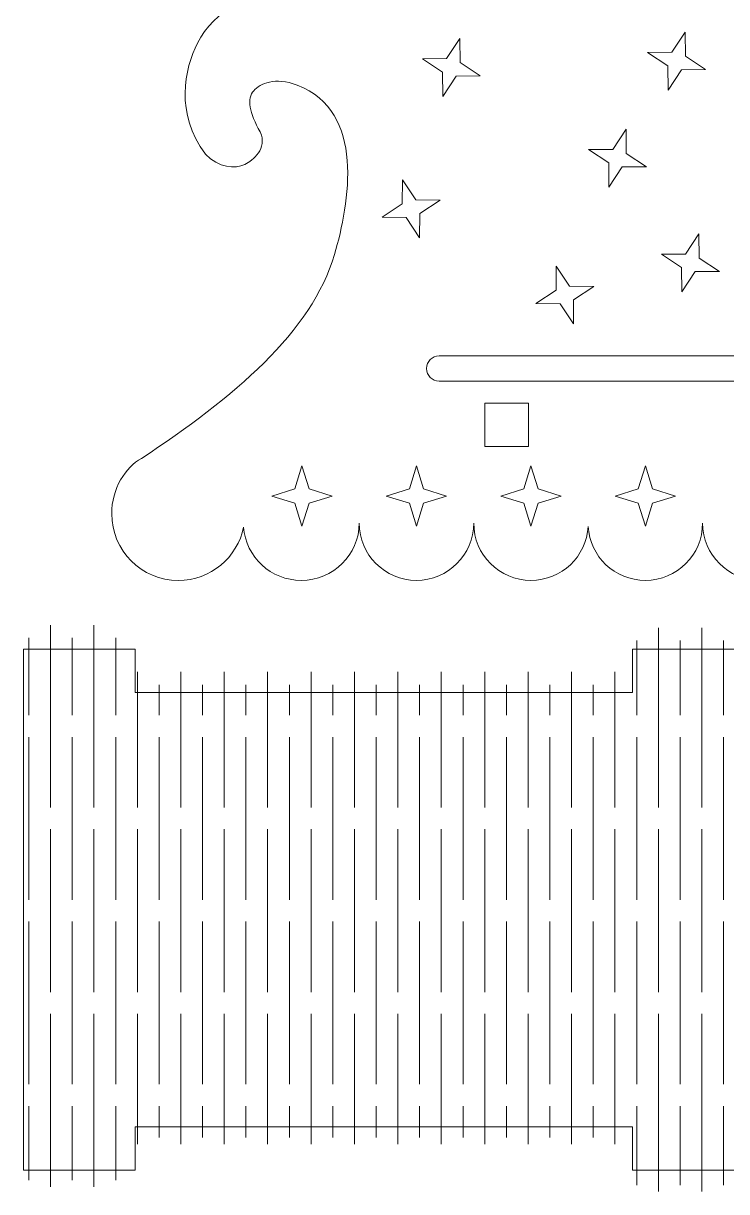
# Model space of a CAD drawing. Header units: centimetres. Extents: x -21 to 17.8, y -9.4 to 14.5.
# Drawn here: x -21.03 to -14.55, y -9.38 to 1.39 of the extents above; entities that cross this region are included whole.
import ezdxf

# ---------------------------------------------------------------- set-up
doc = ezdxf.new("R2010")
doc.units = ezdxf.units.CM
doc.header["$MEASUREMENT"] = 0
doc.layers.add('layer 1', color=7, linetype='Continuous')

msp = doc.modelspace()

# ---------------------------------------------------------------- linework, layer by layer
at = {"layer": 'layer 1', "color": 250, "lineweight": 9}
for points, knots in [([(-8.53637, 2.70419), (-8.53637, 2.70419), (-8.2356, 2.4405), (-8.2356, 2.4405), (-8.2356, 2.4405), (-7.22094, 3.59784), (-6.56722, 5.07958), (-6.45026, 6.70987), (-6.45026, 6.70987), (-6.45026, 6.70987), (-6.84924, 6.7385), (-6.84924, 6.7385), (-6.84924, 6.7385), (-6.83739, 6.90362), (-6.83135, 7.07036), (-6.83135, 7.2385), (-6.83135, 7.2385), (-6.83135, 7.40664), (-6.83739, 7.57338), (-6.84924, 7.7385), (-6.84924, 7.7385), (-6.84924, 7.7385), (-6.45026, 7.76712), (-6.45026, 7.76712), (-6.45026, 7.76712), (-6.70854, 11.36714), (-9.58405, 14.24265), (-13.18407, 14.50094), (-13.18407, 14.50094), (-13.18407, 14.50094), (-13.2127, 14.10196), (-13.2127, 14.10196), (-13.2127, 14.10196), (-13.37782, 14.11381), (-13.54456, 14.11985), (-13.7127, 14.11985), (-13.7127, 14.11985), (-13.88084, 14.11985), (-14.04758, 14.11381), (-14.2127, 14.10196), (-14.2127, 14.10196), (-14.2127, 14.10196), (-14.24133, 14.50094), (-14.24133, 14.50094), (-14.24133, 14.50094), (-17.84134, 14.24266), (-20.71686, 11.36714), (-20.97514, 7.76712), (-20.97514, 7.76712), (-20.97514, 7.76712), (-20.57617, 7.7385), (-20.57617, 7.7385), (-20.57617, 7.7385), (-20.58801, 7.57338), (-20.59405, 7.40664), (-20.59405, 7.2385), (-20.59405, 7.2385), (-20.59405, 7.07036), (-20.58801, 6.90362), (-20.57617, 6.7385), (-20.57617, 6.7385), (-20.57617, 6.7385), (-20.97514, 6.70987), (-20.97514, 6.70987), (-20.97514, 6.70987), (-20.85817, 5.07958), (-20.20446, 3.59785), (-19.1898, 2.4405), (-19.1898, 2.4405), (-19.1898, 2.4405), (-18.88903, 2.7042), (-18.88903, 2.7042), (-18.88903, 2.7042), (-18.669, 2.45323), (-18.43102, 2.21839), (-18.17708, 2.0017), (-18.17708, 2.0017), (-18.17708, 2.0017), (-18.43673, 1.69742), (-18.43673, 1.69742), (-18.43673, 1.69742), (-18.93551, 1.70855), (-19.27326, 1.49655), (-19.42137, 1.20314), (-19.42137, 1.20314), (-19.54112, 0.96593), (-19.63145, 0.55458), (-19.34669, 0.1815), (-19.34669, 0.1815), (-19.2268, 0.05302), (-19.07389, 0.04229), (-18.98548, 0.08612), (-18.98548, 0.08612), (-18.91164, 0.12273), (-18.77253, 0.23098), (-18.84401, 0.38524), (-18.84401, 0.38524), (-18.94223, 0.56103), (-18.9688, 0.69196), (-18.90351, 0.76532), (-18.90351, 0.76532), (-18.84595, 0.83001), (-18.70637, 0.89494), (-18.5027, 0.81651), (-18.5027, 0.81651), (-17.87093, 0.57594), (-18.02098, -0.27176), (-18.15902, -0.74442), (-18.15902, -0.74442), (-18.36718, -1.45712), (-19.08965, -2.06401), (-19.93655, -2.62312), (-19.93655, -2.62312), (-20.0852, -2.70235), (-20.21192, -2.90297), (-20.21192, -3.13317), (-20.21192, -3.13317), (-20.21192, -3.47218), (-19.9371, -3.747), (-19.59809, -3.747), (-19.59809, -3.747), (-19.30118, -3.747), (-19.0535, -3.5362), (-18.99657, -3.2561), (-18.99657, -3.2561), (-18.97755, -3.53036), (-18.74672, -3.747), (-18.46478, -3.747), (-18.46478, -3.747), (-18.17039, -3.747), (-17.93173, -3.51079), (-17.93173, -3.21941), (-17.93173, -3.21941), (-17.93173, -3.51079), (-17.69552, -3.747), (-17.40414, -3.747), (-17.40414, -3.747), (-17.11276, -3.747), (-16.87655, -3.51079), (-16.87655, -3.21941), (-16.87655, -3.21941), (-16.87655, -3.51079), (-16.64035, -3.747), (-16.34897, -3.747), (-16.34897, -3.747), (-16.06764, -3.747), (-15.83772, -3.5268), (-15.82221, -3.24935), (-15.82221, -3.24935), (-15.8067, -3.52679), (-15.57679, -3.747), (-15.29546, -3.747), (-15.29546, -3.747), (-15.00408, -3.747), (-14.76787, -3.51079), (-14.76787, -3.21941), (-14.76787, -3.21941), (-14.76787, -3.51079), (-14.53166, -3.747), (-14.24029, -3.747), (-14.24029, -3.747), (-13.94891, -3.747), (-13.7127, -3.51079), (-13.7127, -3.21941), (-13.7127, -3.21941), (-13.7127, -3.51079), (-13.47649, -3.747), (-13.18511, -3.747), (-13.18511, -3.747), (-12.89374, -3.747), (-12.65753, -3.51079), (-12.65753, -3.21941), (-12.65753, -3.21941), (-12.65753, -3.51079), (-12.42132, -3.747), (-12.12994, -3.747), (-12.12994, -3.747), (-11.84861, -3.747), (-11.6187, -3.52679), (-11.60319, -3.24935), (-11.60319, -3.24935), (-11.58768, -3.5268), (-11.35776, -3.747), (-11.07643, -3.747), (-11.07643, -3.747), (-10.78505, -3.747), (-10.54885, -3.51079), (-10.54885, -3.21941), (-10.54885, -3.21941), (-10.54885, -3.51079), (-10.31264, -3.747), (-10.02126, -3.747), (-10.02126, -3.747), (-9.72988, -3.747), (-9.49367, -3.51079), (-9.49367, -3.21941), (-9.49367, -3.21941), (-9.49367, -3.51079), (-9.25501, -3.747), (-8.96062, -3.747), (-8.96062, -3.747), (-8.67868, -3.747), (-8.44785, -3.53036), (-8.42883, -3.2561), (-8.42883, -3.2561), (-8.3719, -3.5362), (-8.12422, -3.747), (-7.82731, -3.747), (-7.82731, -3.747), (-7.4883, -3.747), (-7.21348, -3.47218), (-7.21348, -3.13317), (-7.21348, -3.13317), (-7.21348, -2.90297), (-7.3402, -2.70235), (-7.48885, -2.62312), (-7.48885, -2.62312), (-8.33575, -2.06401), (-9.05822, -1.45712), (-9.26638, -0.74442), (-9.26638, -0.74442), (-9.40442, -0.27176), (-9.55447, 0.57594), (-8.9227, 0.81651), (-8.9227, 0.81651), (-8.71903, 0.89494), (-8.57945, 0.83001), (-8.52189, 0.76532), (-8.52189, 0.76532), (-8.4566, 0.69196), (-8.48317, 0.56103), (-8.58139, 0.38524), (-8.58139, 0.38524), (-8.65287, 0.23098), (-8.51376, 0.12273), (-8.43992, 0.08612), (-8.43992, 0.08612), (-8.35151, 0.04229), (-8.1986, 0.05302), (-8.07871, 0.1815), (-8.07871, 0.1815), (-7.79395, 0.55458), (-7.88428, 0.96593), (-8.00403, 1.20314), (-8.00403, 1.20314), (-8.15214, 1.49655), (-8.48989, 1.70855), (-8.98867, 1.69742), (-8.98867, 1.69742), (-8.98867, 1.69742), (-9.24832, 2.0017), (-9.24832, 2.0017), (-9.24832, 2.0017), (-8.99439, 2.21838), (-8.7564, 2.45323), (-8.53637, 2.70419)], [0, 0, 0, 0, 0.01538462, 0.01538462, 0.01538462, 0.01538462, 0.03076923, 0.03076923, 0.03076923, 0.03076923, 0.04615385, 0.04615385, 0.04615385, 0.04615385, 0.06153846, 0.06153846, 0.06153846, 0.06153846, 0.07692308, 0.07692308, 0.07692308, 0.07692308, 0.09230769, 0.09230769, 0.09230769, 0.09230769, 0.10769231, 0.10769231, 0.10769231, 0.10769231, 0.12307692, 0.12307692, 0.12307692, 0.12307692, 0.13846154, 0.13846154, 0.13846154, 0.13846154, 0.15384615, 0.15384615, 0.15384615, 0.15384615, 0.16923077, 0.16923077, 0.16923077, 0.16923077, 0.18461538, 0.18461538, 0.18461538, 0.18461538, 0.2, 0.2, 0.2, 0.2, 0.21538462, 0.21538462, 0.21538462, 0.21538462, 0.23076923, 0.23076923, 0.23076923, 0.23076923, 0.24615385, 0.24615385, 0.24615385, 0.24615385, 0.26153846, 0.26153846, 0.26153846, 0.26153846, 0.27692308, 0.27692308, 0.27692308, 0.27692308, 0.29230769, 0.29230769, 0.29230769, 0.29230769, 0.30769231, 0.30769231, 0.30769231, 0.30769231, 0.32307692, 0.32307692, 0.32307692, 0.32307692, 0.33846154, 0.33846154, 0.33846154, 0.33846154, 0.35384615, 0.35384615, 0.35384615, 0.35384615, 0.36923077, 0.36923077, 0.36923077, 0.36923077, 0.38461538, 0.38461538, 0.38461538, 0.38461538, 0.4, 0.4, 0.4, 0.4, 0.41538462, 0.41538462, 0.41538462, 0.41538462, 0.43076923, 0.43076923, 0.43076923, 0.43076923, 0.44615385, 0.44615385, 0.44615385, 0.44615385, 0.46153846, 0.46153846, 0.46153846, 0.46153846, 0.47692308, 0.47692308, 0.47692308, 0.47692308, 0.49230769, 0.49230769, 0.49230769, 0.49230769, 0.50769231, 0.50769231, 0.50769231, 0.50769231, 0.52307692, 0.52307692, 0.52307692, 0.52307692, 0.53846154, 0.53846154, 0.53846154, 0.53846154, 0.55384615, 0.55384615, 0.55384615, 0.55384615, 0.56923077, 0.56923077, 0.56923077, 0.56923077, 0.58461538, 0.58461538, 0.58461538, 0.58461538, 0.6, 0.6, 0.6, 0.6, 0.61538462, 0.61538462, 0.61538462, 0.61538462, 0.63076923, 0.63076923, 0.63076923, 0.63076923, 0.64615385, 0.64615385, 0.64615385, 0.64615385, 0.66153846, 0.66153846, 0.66153846, 0.66153846, 0.67692308, 0.67692308, 0.67692308, 0.67692308, 0.69230769, 0.69230769, 0.69230769, 0.69230769, 0.70769231, 0.70769231, 0.70769231, 0.70769231, 0.72307692, 0.72307692, 0.72307692, 0.72307692, 0.73846154, 0.73846154, 0.73846154, 0.73846154, 0.75384615, 0.75384615, 0.75384615, 0.75384615, 0.76923077, 0.76923077, 0.76923077, 0.76923077, 0.78461538, 0.78461538, 0.78461538, 0.78461538, 0.8, 0.8, 0.8, 0.8, 0.81538462, 0.81538462, 0.81538462, 0.81538462, 0.83076923, 0.83076923, 0.83076923, 0.83076923, 0.84615385, 0.84615385, 0.84615385, 0.84615385, 0.86153846, 0.86153846, 0.86153846, 0.86153846, 0.87692308, 0.87692308, 0.87692308, 0.87692308, 0.89230769, 0.89230769, 0.89230769, 0.89230769, 0.90769231, 0.90769231, 0.90769231, 0.90769231, 0.92307692, 0.92307692, 0.92307692, 0.92307692, 0.93846154, 0.93846154, 0.93846154, 0.93846154, 0.95384615, 0.95384615, 0.95384615, 0.95384615, 0.96923077, 0.96923077, 0.96923077, 0.96923077, 1, 1, 1, 1]), ([(-14.92942, 1.30422), (-14.92942, 1.30422), (-15.05217, 1.11885), (-15.05217, 1.11885), (-15.05217, 1.11885), (-15.05217, 1.11885), (-15.27448, 1.11636), (-15.27448, 1.11636), (-15.27448, 1.11636), (-15.27448, 1.11636), (-15.08911, 0.99361), (-15.08911, 0.99361), (-15.08911, 0.99361), (-15.08911, 0.99361), (-15.08662, 0.7713), (-15.08662, 0.7713), (-15.08662, 0.7713), (-15.08662, 0.7713), (-14.96387, 0.95667), (-14.96387, 0.95667), (-14.96387, 0.95667), (-14.96387, 0.95667), (-14.74156, 0.95916), (-14.74156, 0.95916), (-14.74156, 0.95916), (-14.74156, 0.95916), (-14.92693, 1.08191), (-14.92693, 1.08191), (-14.92693, 1.08191), (-14.92693, 1.08191), (-14.92942, 1.30422), (-14.92942, 1.30422)], [0, 0, 0, 0, 0.11111111, 0.11111111, 0.11111111, 0.11111111, 0.22222222, 0.22222222, 0.22222222, 0.22222222, 0.33333333, 0.33333333, 0.33333333, 0.33333333, 0.44444444, 0.44444444, 0.44444444, 0.44444444, 0.55555556, 0.55555556, 0.55555556, 0.55555556, 0.66666667, 0.66666667, 0.66666667, 0.66666667, 0.77777778, 0.77777778, 0.77777778, 0.77777778, 1, 1, 1, 1]), ([(-17.00475, 1.24606), (-17.00475, 1.24606), (-17.1275, 1.06069), (-17.1275, 1.06069), (-17.1275, 1.06069), (-17.1275, 1.06069), (-17.34981, 1.0582), (-17.34981, 1.0582), (-17.34981, 1.0582), (-17.34981, 1.0582), (-17.16444, 0.93545), (-17.16444, 0.93545), (-17.16444, 0.93545), (-17.16444, 0.93545), (-17.16195, 0.71314), (-17.16195, 0.71314), (-17.16195, 0.71314), (-17.16195, 0.71314), (-17.0392, 0.89851), (-17.0392, 0.89851), (-17.0392, 0.89851), (-17.0392, 0.89851), (-16.81689, 0.901), (-16.81689, 0.901), (-16.81689, 0.901), (-16.81689, 0.901), (-17.00226, 1.02375), (-17.00226, 1.02375), (-17.00226, 1.02375), (-17.00226, 1.02375), (-17.00475, 1.24606), (-17.00475, 1.24606)], [0, 0, 0, 0, 0.11111111, 0.11111111, 0.11111111, 0.11111111, 0.22222222, 0.22222222, 0.22222222, 0.22222222, 0.33333333, 0.33333333, 0.33333333, 0.33333333, 0.44444444, 0.44444444, 0.44444444, 0.44444444, 0.55555556, 0.55555556, 0.55555556, 0.55555556, 0.66666667, 0.66666667, 0.66666667, 0.66666667, 0.77777778, 0.77777778, 0.77777778, 0.77777778, 1, 1, 1, 1]), ([(-15.47322, 0.4101), (-15.47322, 0.4101), (-15.59597, 0.22473), (-15.59597, 0.22473), (-15.59597, 0.22473), (-15.59597, 0.22473), (-15.81828, 0.22224), (-15.81828, 0.22224), (-15.81828, 0.22224), (-15.81828, 0.22224), (-15.63291, 0.09949), (-15.63291, 0.09949), (-15.63291, 0.09949), (-15.63291, 0.09949), (-15.63042, -0.12282), (-15.63042, -0.12282), (-15.63042, -0.12282), (-15.63042, -0.12282), (-15.50767, 0.06255), (-15.50767, 0.06255), (-15.50767, 0.06255), (-15.50767, 0.06255), (-15.28536, 0.06504), (-15.28536, 0.06504), (-15.28536, 0.06504), (-15.28536, 0.06504), (-15.47073, 0.18779), (-15.47073, 0.18779), (-15.47073, 0.18779), (-15.47073, 0.18779), (-15.47322, 0.4101), (-15.47322, 0.4101)], [0, 0, 0, 0, 0.11111111, 0.11111111, 0.11111111, 0.11111111, 0.22222222, 0.22222222, 0.22222222, 0.22222222, 0.33333333, 0.33333333, 0.33333333, 0.33333333, 0.44444444, 0.44444444, 0.44444444, 0.44444444, 0.55555556, 0.55555556, 0.55555556, 0.55555556, 0.66666667, 0.66666667, 0.66666667, 0.66666667, 0.77777778, 0.77777778, 0.77777778, 0.77777778, 1, 1, 1, 1]), ([(-17.53223, -0.05615), (-17.53223, -0.05615), (-17.40948, -0.24152), (-17.40948, -0.24152), (-17.40948, -0.24152), (-17.40948, -0.24152), (-17.18717, -0.24401), (-17.18717, -0.24401), (-17.18717, -0.24401), (-17.18717, -0.24401), (-17.37254, -0.36676), (-17.37254, -0.36676), (-17.37254, -0.36676), (-17.37254, -0.36676), (-17.37503, -0.58907), (-17.37503, -0.58907), (-17.37503, -0.58907), (-17.37503, -0.58907), (-17.49778, -0.4037), (-17.49778, -0.4037), (-17.49778, -0.4037), (-17.49778, -0.4037), (-17.72009, -0.40121), (-17.72009, -0.40121), (-17.72009, -0.40121), (-17.72009, -0.40121), (-17.53472, -0.27846), (-17.53472, -0.27846), (-17.53472, -0.27846), (-17.53472, -0.27846), (-17.53223, -0.05615), (-17.53223, -0.05615)], [0, 0, 0, 0, 0.11111111, 0.11111111, 0.11111111, 0.11111111, 0.22222222, 0.22222222, 0.22222222, 0.22222222, 0.33333333, 0.33333333, 0.33333333, 0.33333333, 0.44444444, 0.44444444, 0.44444444, 0.44444444, 0.55555556, 0.55555556, 0.55555556, 0.55555556, 0.66666667, 0.66666667, 0.66666667, 0.66666667, 0.77777778, 0.77777778, 0.77777778, 0.77777778, 1, 1, 1, 1]), ([(-14.80139, -0.55434), (-14.80139, -0.55434), (-14.92414, -0.73971), (-14.92414, -0.73971), (-14.92414, -0.73971), (-14.92414, -0.73971), (-15.14645, -0.7422), (-15.14645, -0.7422), (-15.14645, -0.7422), (-15.14645, -0.7422), (-14.96108, -0.86495), (-14.96108, -0.86495), (-14.96108, -0.86495), (-14.96108, -0.86495), (-14.95859, -1.08726), (-14.95859, -1.08726), (-14.95859, -1.08726), (-14.95859, -1.08726), (-14.83584, -0.90189), (-14.83584, -0.90189), (-14.83584, -0.90189), (-14.83584, -0.90189), (-14.61353, -0.8994), (-14.61353, -0.8994), (-14.61353, -0.8994), (-14.61353, -0.8994), (-14.7989, -0.77665), (-14.7989, -0.77665), (-14.7989, -0.77665), (-14.7989, -0.77665), (-14.80139, -0.55434), (-14.80139, -0.55434)], [0, 0, 0, 0, 0.11111111, 0.11111111, 0.11111111, 0.11111111, 0.22222222, 0.22222222, 0.22222222, 0.22222222, 0.33333333, 0.33333333, 0.33333333, 0.33333333, 0.44444444, 0.44444444, 0.44444444, 0.44444444, 0.55555556, 0.55555556, 0.55555556, 0.55555556, 0.66666667, 0.66666667, 0.66666667, 0.66666667, 0.77777778, 0.77777778, 0.77777778, 0.77777778, 1, 1, 1, 1]), ([(-16.11556, -0.8512), (-16.11556, -0.8512), (-15.99281, -1.03657), (-15.99281, -1.03657), (-15.99281, -1.03657), (-15.99281, -1.03657), (-15.7705, -1.03906), (-15.7705, -1.03906), (-15.7705, -1.03906), (-15.7705, -1.03906), (-15.95587, -1.16181), (-15.95587, -1.16181), (-15.95587, -1.16181), (-15.95587, -1.16181), (-15.95836, -1.38412), (-15.95836, -1.38412), (-15.95836, -1.38412), (-15.95836, -1.38412), (-16.08111, -1.19875), (-16.08111, -1.19875), (-16.08111, -1.19875), (-16.08111, -1.19875), (-16.30342, -1.19626), (-16.30342, -1.19626), (-16.30342, -1.19626), (-16.30342, -1.19626), (-16.11805, -1.07351), (-16.11805, -1.07351), (-16.11805, -1.07351), (-16.11805, -1.07351), (-16.11556, -0.8512), (-16.11556, -0.8512)], [0, 0, 0, 0, 0.11111111, 0.11111111, 0.11111111, 0.11111111, 0.22222222, 0.22222222, 0.22222222, 0.22222222, 0.33333333, 0.33333333, 0.33333333, 0.33333333, 0.44444444, 0.44444444, 0.44444444, 0.44444444, 0.55555556, 0.55555556, 0.55555556, 0.55555556, 0.66666667, 0.66666667, 0.66666667, 0.66666667, 0.77777778, 0.77777778, 0.77777778, 0.77777778, 1, 1, 1, 1]), ([(-17.19465, -1.67807), (-17.19465, -1.67807), (-10.23075, -1.67807), (-10.23075, -1.67807), (-10.23075, -1.67807), (-10.16672, -1.67807), (-10.11434, -1.73045), (-10.11434, -1.79448), (-10.11434, -1.79448), (-10.11434, -1.85852), (-10.16672, -1.9109), (-10.23075, -1.9109), (-10.23075, -1.9109), (-10.23075, -1.9109), (-17.19465, -1.9109), (-17.19465, -1.9109), (-17.19465, -1.9109), (-17.25868, -1.9109), (-17.31106, -1.85852), (-17.31106, -1.79448), (-17.31106, -1.79448), (-17.31106, -1.73045), (-17.25868, -1.67807), (-17.19465, -1.67807)], [0, 0, 0, 0, 0.14285714, 0.14285714, 0.14285714, 0.14285714, 0.28571429, 0.28571429, 0.28571429, 0.28571429, 0.42857143, 0.42857143, 0.42857143, 0.42857143, 0.57142857, 0.57142857, 0.57142857, 0.57142857, 0.71428571, 0.71428571, 0.71428571, 0.71428571, 1, 1, 1, 1]), ([(-16.77344, -2.11294), (-16.77344, -2.11294), (-16.37344, -2.11294), (-16.37344, -2.11294), (-16.37344, -2.11294), (-16.37344, -2.11294), (-16.37344, -2.51294), (-16.37344, -2.51294), (-16.37344, -2.51294), (-16.37344, -2.51294), (-16.77344, -2.51294), (-16.77344, -2.51294), (-16.77344, -2.51294), (-16.77344, -2.51294), (-16.77344, -2.11294), (-16.77344, -2.11294)], [0, 0, 0, 0, 0.2, 0.2, 0.2, 0.2, 0.4, 0.4, 0.4, 0.4, 0.6, 0.6, 0.6, 0.6, 1, 1, 1, 1]), ([(-18.45931, -2.69183), (-18.45931, -2.69183), (-18.39402, -2.90435), (-18.39402, -2.90435), (-18.39402, -2.90435), (-18.39402, -2.90435), (-18.1815, -2.96964), (-18.1815, -2.96964), (-18.1815, -2.96964), (-18.1815, -2.96964), (-18.39402, -3.03493), (-18.39402, -3.03493), (-18.39402, -3.03493), (-18.39402, -3.03493), (-18.45931, -3.24745), (-18.45931, -3.24745), (-18.45931, -3.24745), (-18.45931, -3.24745), (-18.5246, -3.03493), (-18.5246, -3.03493), (-18.5246, -3.03493), (-18.5246, -3.03493), (-18.73712, -2.96964), (-18.73712, -2.96964), (-18.73712, -2.96964), (-18.73712, -2.96964), (-18.5246, -2.90435), (-18.5246, -2.90435), (-18.5246, -2.90435), (-18.5246, -2.90435), (-18.45931, -2.69183), (-18.45931, -2.69183)], [0, 0, 0, 0, 0.11111111, 0.11111111, 0.11111111, 0.11111111, 0.22222222, 0.22222222, 0.22222222, 0.22222222, 0.33333333, 0.33333333, 0.33333333, 0.33333333, 0.44444444, 0.44444444, 0.44444444, 0.44444444, 0.55555556, 0.55555556, 0.55555556, 0.55555556, 0.66666667, 0.66666667, 0.66666667, 0.66666667, 0.77777778, 0.77777778, 0.77777778, 0.77777778, 1, 1, 1, 1]), ([(-17.40414, -2.69183), (-17.40414, -2.69183), (-17.33885, -2.90435), (-17.33885, -2.90435), (-17.33885, -2.90435), (-17.33885, -2.90435), (-17.12633, -2.96964), (-17.12633, -2.96964), (-17.12633, -2.96964), (-17.12633, -2.96964), (-17.33885, -3.03493), (-17.33885, -3.03493), (-17.33885, -3.03493), (-17.33885, -3.03493), (-17.40414, -3.24745), (-17.40414, -3.24745), (-17.40414, -3.24745), (-17.40414, -3.24745), (-17.46943, -3.03493), (-17.46943, -3.03493), (-17.46943, -3.03493), (-17.46943, -3.03493), (-17.68195, -2.96964), (-17.68195, -2.96964), (-17.68195, -2.96964), (-17.68195, -2.96964), (-17.46943, -2.90435), (-17.46943, -2.90435), (-17.46943, -2.90435), (-17.46943, -2.90435), (-17.40414, -2.69183), (-17.40414, -2.69183)], [0, 0, 0, 0, 0.11111111, 0.11111111, 0.11111111, 0.11111111, 0.22222222, 0.22222222, 0.22222222, 0.22222222, 0.33333333, 0.33333333, 0.33333333, 0.33333333, 0.44444444, 0.44444444, 0.44444444, 0.44444444, 0.55555556, 0.55555556, 0.55555556, 0.55555556, 0.66666667, 0.66666667, 0.66666667, 0.66666667, 0.77777778, 0.77777778, 0.77777778, 0.77777778, 1, 1, 1, 1]), ([(-16.34897, -2.69183), (-16.34897, -2.69183), (-16.28368, -2.90435), (-16.28368, -2.90435), (-16.28368, -2.90435), (-16.28368, -2.90435), (-16.07116, -2.96964), (-16.07116, -2.96964), (-16.07116, -2.96964), (-16.07116, -2.96964), (-16.28368, -3.03493), (-16.28368, -3.03493), (-16.28368, -3.03493), (-16.28368, -3.03493), (-16.34897, -3.24745), (-16.34897, -3.24745), (-16.34897, -3.24745), (-16.34897, -3.24745), (-16.41426, -3.03493), (-16.41426, -3.03493), (-16.41426, -3.03493), (-16.41426, -3.03493), (-16.62678, -2.96964), (-16.62678, -2.96964), (-16.62678, -2.96964), (-16.62678, -2.96964), (-16.41426, -2.90435), (-16.41426, -2.90435), (-16.41426, -2.90435), (-16.41426, -2.90435), (-16.34897, -2.69183), (-16.34897, -2.69183)], [0, 0, 0, 0, 0.11111111, 0.11111111, 0.11111111, 0.11111111, 0.22222222, 0.22222222, 0.22222222, 0.22222222, 0.33333333, 0.33333333, 0.33333333, 0.33333333, 0.44444444, 0.44444444, 0.44444444, 0.44444444, 0.55555556, 0.55555556, 0.55555556, 0.55555556, 0.66666667, 0.66666667, 0.66666667, 0.66666667, 0.77777778, 0.77777778, 0.77777778, 0.77777778, 1, 1, 1, 1]), ([(-15.29546, -2.69183), (-15.29546, -2.69183), (-15.23017, -2.90435), (-15.23017, -2.90435), (-15.23017, -2.90435), (-15.23017, -2.90435), (-15.01765, -2.96964), (-15.01765, -2.96964), (-15.01765, -2.96964), (-15.01765, -2.96964), (-15.23017, -3.03493), (-15.23017, -3.03493), (-15.23017, -3.03493), (-15.23017, -3.03493), (-15.29546, -3.24745), (-15.29546, -3.24745), (-15.29546, -3.24745), (-15.29546, -3.24745), (-15.36075, -3.03493), (-15.36075, -3.03493), (-15.36075, -3.03493), (-15.36075, -3.03493), (-15.57327, -2.96964), (-15.57327, -2.96964), (-15.57327, -2.96964), (-15.57327, -2.96964), (-15.36075, -2.90435), (-15.36075, -2.90435), (-15.36075, -2.90435), (-15.36075, -2.90435), (-15.29546, -2.69183), (-15.29546, -2.69183)], [0, 0, 0, 0, 0.11111111, 0.11111111, 0.11111111, 0.11111111, 0.22222222, 0.22222222, 0.22222222, 0.22222222, 0.33333333, 0.33333333, 0.33333333, 0.33333333, 0.44444444, 0.44444444, 0.44444444, 0.44444444, 0.55555556, 0.55555556, 0.55555556, 0.55555556, 0.66666667, 0.66666667, 0.66666667, 0.66666667, 0.77777778, 0.77777778, 0.77777778, 0.77777778, 1, 1, 1, 1]), ([(-19.99554, -8.78137), (-19.99554, -8.78137), (-19.99554, -9.18137), (-19.99554, -9.18137), (-19.99554, -9.18137), (-19.99554, -9.18137), (-21.02554, -9.18137), (-21.02554, -9.18137), (-21.02554, -9.18137), (-21.02554, -9.18137), (-21.02554, -8.78137), (-21.02554, -8.78137), (-21.02554, -8.78137), (-21.02554, -8.78137), (-21.02554, -4.78137), (-21.02554, -4.78137), (-21.02554, -4.78137), (-21.02554, -4.78137), (-21.02554, -4.38137), (-21.02554, -4.38137), (-21.02554, -4.38137), (-21.02554, -4.38137), (-19.99554, -4.38137), (-19.99554, -4.38137), (-19.99554, -4.38137), (-19.99554, -4.38137), (-19.99554, -4.78137), (-19.99554, -4.78137), (-19.99554, -4.78137), (-19.99554, -4.78137), (-15.41524, -4.78137), (-15.41524, -4.78137), (-15.41524, -4.78137), (-15.41524, -4.78137), (-15.41524, -4.38137), (-15.41524, -4.38137), (-15.41524, -4.38137), (-15.41524, -4.38137), (-14.38574, -4.38137), (-14.38574, -4.38137), (-14.38574, -4.38137), (-14.38574, -4.38137), (-14.38574, -4.78137), (-14.38574, -4.78137), (-14.38574, -4.78137), (-14.38574, -4.78137), (-4.28989, -4.78137), (-4.28989, -4.78137), (-4.28989, -4.78137), (-4.28989, -4.78137), (-4.28989, -4.38137), (-4.28989, -4.38137), (-4.28989, -4.38137), (-4.28989, -4.38137), (-3.26039, -4.38137), (-3.26039, -4.38137), (-3.26039, -4.38137), (-3.26039, -4.38137), (-3.26039, -4.78137), (-3.26039, -4.78137), (-3.26039, -4.78137), (-3.26039, -4.78137), (6.83546, -4.78137), (6.83546, -4.78137), (6.83546, -4.78137), (6.83546, -4.78137), (6.83546, -4.38137), (6.83546, -4.38137), (6.83546, -4.38137), (6.83546, -4.38137), (7.86496, -4.38137), (7.86496, -4.38137), (7.86496, -4.38137), (7.86496, -4.38137), (7.86496, -4.78137), (7.86496, -4.78137), (7.86496, -4.78137), (7.86496, -4.78137), (12.44526, -4.78137), (12.44526, -4.78137), (12.44526, -4.78137), (12.44526, -4.78137), (12.44526, -4.38137), (12.44526, -4.38137), (12.44526, -4.38137), (12.44526, -4.38137), (13.47526, -4.38137), (13.47526, -4.38137), (13.47526, -4.38137), (13.47526, -4.38137), (13.47526, -4.78137), (13.47526, -4.78137), (13.47526, -4.78137), (13.47526, -4.78137), (13.47526, -8.78137), (13.47526, -8.78137), (13.47526, -8.78137), (13.47526, -8.78137), (13.47526, -9.18137), (13.47526, -9.18137), (13.47526, -9.18137), (13.47526, -9.18137), (12.44526, -9.18137), (12.44526, -9.18137), (12.44526, -9.18137), (12.44526, -9.18137), (12.44526, -8.78137), (12.44526, -8.78137), (12.44526, -8.78137), (12.44526, -8.78137), (7.86496, -8.78137), (7.86496, -8.78137), (7.86496, -8.78137), (7.86496, -8.78137), (7.86496, -9.18137), (7.86496, -9.18137), (7.86496, -9.18137), (7.86496, -9.18137), (6.83546, -9.18137), (6.83546, -9.18137), (6.83546, -9.18137), (6.83546, -9.18137), (6.83546, -8.78137), (6.83546, -8.78137), (6.83546, -8.78137), (6.83546, -8.78137), (-3.26039, -8.78137), (-3.26039, -8.78137), (-3.26039, -8.78137), (-3.26039, -8.78137), (-3.26039, -9.18137), (-3.26039, -9.18137), (-3.26039, -9.18137), (-3.26039, -9.18137), (-4.28989, -9.18137), (-4.28989, -9.18137), (-4.28989, -9.18137), (-4.28989, -9.18137), (-4.28989, -8.78137), (-4.28989, -8.78137), (-4.28989, -8.78137), (-4.28989, -8.78137), (-14.38574, -8.78137), (-14.38574, -8.78137), (-14.38574, -8.78137), (-14.38574, -8.78137), (-14.38574, -9.18137), (-14.38574, -9.18137), (-14.38574, -9.18137), (-14.38574, -9.18137), (-15.41524, -9.18137), (-15.41524, -9.18137), (-15.41524, -9.18137), (-15.41524, -9.18137), (-15.41524, -8.78137), (-15.41524, -8.78137), (-15.41524, -8.78137), (-15.41524, -8.78137), (-19.99554, -8.78137), (-19.99554, -8.78137)], [0, 0, 0, 0, 0.02439024, 0.02439024, 0.02439024, 0.02439024, 0.04878049, 0.04878049, 0.04878049, 0.04878049, 0.07317073, 0.07317073, 0.07317073, 0.07317073, 0.09756098, 0.09756098, 0.09756098, 0.09756098, 0.12195122, 0.12195122, 0.12195122, 0.12195122, 0.14634146, 0.14634146, 0.14634146, 0.14634146, 0.17073171, 0.17073171, 0.17073171, 0.17073171, 0.19512195, 0.19512195, 0.19512195, 0.19512195, 0.2195122, 0.2195122, 0.2195122, 0.2195122, 0.24390244, 0.24390244, 0.24390244, 0.24390244, 0.26829268, 0.26829268, 0.26829268, 0.26829268, 0.29268293, 0.29268293, 0.29268293, 0.29268293, 0.31707317, 0.31707317, 0.31707317, 0.31707317, 0.34146341, 0.34146341, 0.34146341, 0.34146341, 0.36585366, 0.36585366, 0.36585366, 0.36585366, 0.3902439, 0.3902439, 0.3902439, 0.3902439, 0.41463415, 0.41463415, 0.41463415, 0.41463415, 0.43902439, 0.43902439, 0.43902439, 0.43902439, 0.46341463, 0.46341463, 0.46341463, 0.46341463, 0.48780488, 0.48780488, 0.48780488, 0.48780488, 0.51219512, 0.51219512, 0.51219512, 0.51219512, 0.53658537, 0.53658537, 0.53658537, 0.53658537, 0.56097561, 0.56097561, 0.56097561, 0.56097561, 0.58536585, 0.58536585, 0.58536585, 0.58536585, 0.6097561, 0.6097561, 0.6097561, 0.6097561, 0.63414634, 0.63414634, 0.63414634, 0.63414634, 0.65853659, 0.65853659, 0.65853659, 0.65853659, 0.68292683, 0.68292683, 0.68292683, 0.68292683, 0.70731707, 0.70731707, 0.70731707, 0.70731707, 0.73170732, 0.73170732, 0.73170732, 0.73170732, 0.75609756, 0.75609756, 0.75609756, 0.75609756, 0.7804878, 0.7804878, 0.7804878, 0.7804878, 0.80487805, 0.80487805, 0.80487805, 0.80487805, 0.82926829, 0.82926829, 0.82926829, 0.82926829, 0.85365854, 0.85365854, 0.85365854, 0.85365854, 0.87804878, 0.87804878, 0.87804878, 0.87804878, 0.90243902, 0.90243902, 0.90243902, 0.90243902, 0.92682927, 0.92682927, 0.92682927, 0.92682927, 0.95121951, 0.95121951, 0.95121951, 0.95121951, 1, 1, 1, 1])]:
    msp.add_open_spline(points, degree=3, knots=knots, dxfattribs=at)
at = {"layer": 'layer 1', "color": 242, "lineweight": 9}
for points in [[(-20.77514, -5.84023), (-20.77514, -5.84023), (-20.77514, -4.15896), (-20.77514, -4.15896)], [(-20.37514, -5.84023), (-20.37514, -5.84023), (-20.37514, -4.15896), (-20.37514, -4.15896)], [(-15.17514, -5.84023), (-15.17514, -5.84023), (-15.17514, -4.18427), (-15.17514, -4.18427)], [(-14.77514, -5.84023), (-14.77514, -5.84023), (-14.77514, -4.18427), (-14.77514, -4.18427)], [(-20.97514, -4.99023), (-20.97514, -4.99023), (-20.97514, -4.27668), (-20.97514, -4.27668)], [(-20.57514, -4.99023), (-20.57514, -4.99023), (-20.57514, -4.27668), (-20.57514, -4.27668)], [(-20.17514, -4.99023), (-20.17514, -4.99023), (-20.17514, -4.27668), (-20.17514, -4.27668)], [(-15.37514, -4.99023), (-15.37514, -4.99023), (-15.37514, -4.30199), (-15.37514, -4.30199)], [(-14.97514, -4.99023), (-14.97514, -4.99023), (-14.97514, -4.30199), (-14.97514, -4.30199)], [(-14.57514, -4.99023), (-14.57514, -4.99023), (-14.57514, -4.30199), (-14.57514, -4.30199)], [(-19.97514, -5.84023), (-19.97514, -5.84023), (-19.97514, -4.59023), (-19.97514, -4.59023)], [(-19.57514, -5.84023), (-19.57514, -5.84023), (-19.57514, -4.59023), (-19.57514, -4.59023)], [(-19.17514, -5.84023), (-19.17514, -5.84023), (-19.17514, -4.59023), (-19.17514, -4.59023)], [(-18.77514, -5.84023), (-18.77514, -5.84023), (-18.77514, -4.59023), (-18.77514, -4.59023)], [(-18.37514, -5.84023), (-18.37514, -5.84023), (-18.37514, -4.59023), (-18.37514, -4.59023)], [(-17.97514, -5.84023), (-17.97514, -5.84023), (-17.97514, -4.59023), (-17.97514, -4.59023)], [(-17.57514, -5.84023), (-17.57514, -5.84023), (-17.57514, -4.59023), (-17.57514, -4.59023)], [(-17.17514, -5.84023), (-17.17514, -5.84023), (-17.17514, -4.59023), (-17.17514, -4.59023)], [(-16.77514, -5.84023), (-16.77514, -5.84023), (-16.77514, -4.59023), (-16.77514, -4.59023)], [(-16.37514, -5.84023), (-16.37514, -5.84023), (-16.37514, -4.59023), (-16.37514, -4.59023)], [(-15.97514, -5.84023), (-15.97514, -5.84023), (-15.97514, -4.59023), (-15.97514, -4.59023)], [(-15.57514, -5.84023), (-15.57514, -5.84023), (-15.57514, -4.59023), (-15.57514, -4.59023)], [(-19.77514, -4.99023), (-19.77514, -4.99023), (-19.77514, -4.70795), (-19.77514, -4.70795)], [(-19.37514, -4.99023), (-19.37514, -4.99023), (-19.37514, -4.70795), (-19.37514, -4.70795)], [(-18.97514, -4.99023), (-18.97514, -4.99023), (-18.97514, -4.70795), (-18.97514, -4.70795)], [(-18.57514, -4.99023), (-18.57514, -4.99023), (-18.57514, -4.70795), (-18.57514, -4.70795)], [(-18.17514, -4.99023), (-18.17514, -4.99023), (-18.17514, -4.70795), (-18.17514, -4.70795)], [(-17.77514, -4.99023), (-17.77514, -4.99023), (-17.77514, -4.70795), (-17.77514, -4.70795)], [(-17.37514, -4.99023), (-17.37514, -4.99023), (-17.37514, -4.70795), (-17.37514, -4.70795)], [(-16.97514, -4.99023), (-16.97514, -4.99023), (-16.97514, -4.70795), (-16.97514, -4.70795)], [(-16.57514, -4.99023), (-16.57514, -4.99023), (-16.57514, -4.70795), (-16.57514, -4.70795)], [(-16.17514, -4.99023), (-16.17514, -4.99023), (-16.17514, -4.70795), (-16.17514, -4.70795)], [(-15.77514, -4.99023), (-15.77514, -4.99023), (-15.77514, -4.70795), (-15.77514, -4.70795)], [(-20.97514, -6.69023), (-20.97514, -6.69023), (-20.97514, -5.19023), (-20.97514, -5.19023)], [(-20.57514, -6.69023), (-20.57514, -6.69023), (-20.57514, -5.19023), (-20.57514, -5.19023)], [(-20.17514, -6.69023), (-20.17514, -6.69023), (-20.17514, -5.19023), (-20.17514, -5.19023)], [(-19.77514, -6.69023), (-19.77514, -6.69023), (-19.77514, -5.19023), (-19.77514, -5.19023)], [(-19.37514, -6.69023), (-19.37514, -6.69023), (-19.37514, -5.19023), (-19.37514, -5.19023)], [(-18.97514, -6.69023), (-18.97514, -6.69023), (-18.97514, -5.19023), (-18.97514, -5.19023)], [(-18.57514, -6.69023), (-18.57514, -6.69023), (-18.57514, -5.19023), (-18.57514, -5.19023)], [(-18.17514, -6.69023), (-18.17514, -6.69023), (-18.17514, -5.19023), (-18.17514, -5.19023)], [(-17.77514, -6.69023), (-17.77514, -6.69023), (-17.77514, -5.19023), (-17.77514, -5.19023)], [(-17.37514, -6.69023), (-17.37514, -6.69023), (-17.37514, -5.19023), (-17.37514, -5.19023)], [(-16.97514, -6.69023), (-16.97514, -6.69023), (-16.97514, -5.19023), (-16.97514, -5.19023)], [(-16.57514, -6.69023), (-16.57514, -6.69023), (-16.57514, -5.19023), (-16.57514, -5.19023)], [(-16.17514, -6.69023), (-16.17514, -6.69023), (-16.17514, -5.19023), (-16.17514, -5.19023)], [(-15.77514, -6.69023), (-15.77514, -6.69023), (-15.77514, -5.19023), (-15.77514, -5.19023)], [(-15.37514, -6.69023), (-15.37514, -6.69023), (-15.37514, -5.19023), (-15.37514, -5.19023)], [(-14.97514, -6.69023), (-14.97514, -6.69023), (-14.97514, -5.19023), (-14.97514, -5.19023)], [(-14.57514, -6.69023), (-14.57514, -6.69023), (-14.57514, -5.19023), (-14.57514, -5.19023)], [(-20.77514, -7.54023), (-20.77514, -7.54023), (-20.77514, -6.04023), (-20.77514, -6.04023)], [(-20.37514, -7.54023), (-20.37514, -7.54023), (-20.37514, -6.04023), (-20.37514, -6.04023)], [(-19.97514, -7.54023), (-19.97514, -7.54023), (-19.97514, -6.04023), (-19.97514, -6.04023)], [(-19.57514, -7.54023), (-19.57514, -7.54023), (-19.57514, -6.04023), (-19.57514, -6.04023)], [(-19.17514, -7.54023), (-19.17514, -7.54023), (-19.17514, -6.04023), (-19.17514, -6.04023)], [(-18.77514, -7.54023), (-18.77514, -7.54023), (-18.77514, -6.04023), (-18.77514, -6.04023)], [(-18.37514, -7.54023), (-18.37514, -7.54023), (-18.37514, -6.04023), (-18.37514, -6.04023)], [(-17.97514, -7.54023), (-17.97514, -7.54023), (-17.97514, -6.04023), (-17.97514, -6.04023)], [(-17.57514, -7.54023), (-17.57514, -7.54023), (-17.57514, -6.04023), (-17.57514, -6.04023)], [(-17.17514, -7.54023), (-17.17514, -7.54023), (-17.17514, -6.04023), (-17.17514, -6.04023)], [(-16.77514, -7.54023), (-16.77514, -7.54023), (-16.77514, -6.04023), (-16.77514, -6.04023)], [(-16.37514, -7.54023), (-16.37514, -7.54023), (-16.37514, -6.04023), (-16.37514, -6.04023)], [(-15.97514, -7.54023), (-15.97514, -7.54023), (-15.97514, -6.04023), (-15.97514, -6.04023)], [(-15.57514, -7.54023), (-15.57514, -7.54023), (-15.57514, -6.04023), (-15.57514, -6.04023)], [(-15.17514, -7.54023), (-15.17514, -7.54023), (-15.17514, -6.04023), (-15.17514, -6.04023)], [(-14.77514, -7.54023), (-14.77514, -7.54023), (-14.77514, -6.04023), (-14.77514, -6.04023)], [(-20.97514, -8.39023), (-20.97514, -8.39023), (-20.97514, -6.89023), (-20.97514, -6.89023)], [(-20.57514, -8.39023), (-20.57514, -8.39023), (-20.57514, -6.89023), (-20.57514, -6.89023)], [(-20.17514, -8.39023), (-20.17514, -8.39023), (-20.17514, -6.89023), (-20.17514, -6.89023)], [(-19.77514, -8.39023), (-19.77514, -8.39023), (-19.77514, -6.89023), (-19.77514, -6.89023)], [(-19.37514, -8.39023), (-19.37514, -8.39023), (-19.37514, -6.89023), (-19.37514, -6.89023)], [(-18.97514, -8.39023), (-18.97514, -8.39023), (-18.97514, -6.89023), (-18.97514, -6.89023)], [(-18.57514, -8.39023), (-18.57514, -8.39023), (-18.57514, -6.89023), (-18.57514, -6.89023)], [(-18.17514, -8.39023), (-18.17514, -8.39023), (-18.17514, -6.89023), (-18.17514, -6.89023)], [(-17.77514, -8.39023), (-17.77514, -8.39023), (-17.77514, -6.89023), (-17.77514, -6.89023)], [(-17.37514, -8.39023), (-17.37514, -8.39023), (-17.37514, -6.89023), (-17.37514, -6.89023)], [(-16.97514, -8.39023), (-16.97514, -8.39023), (-16.97514, -6.89023), (-16.97514, -6.89023)], [(-16.57514, -8.39023), (-16.57514, -8.39023), (-16.57514, -6.89023), (-16.57514, -6.89023)], [(-16.17514, -8.39023), (-16.17514, -8.39023), (-16.17514, -6.89023), (-16.17514, -6.89023)], [(-15.77514, -8.39023), (-15.77514, -8.39023), (-15.77514, -6.89023), (-15.77514, -6.89023)], [(-15.37514, -8.39023), (-15.37514, -8.39023), (-15.37514, -6.89023), (-15.37514, -6.89023)], [(-14.97514, -8.39023), (-14.97514, -8.39023), (-14.97514, -6.89023), (-14.97514, -6.89023)], [(-14.57514, -8.39023), (-14.57514, -8.39023), (-14.57514, -6.89023), (-14.57514, -6.89023)], [(-20.77514, -9.33408), (-20.77514, -9.33408), (-20.77514, -7.74023), (-20.77514, -7.74023)], [(-20.37514, -9.33408), (-20.37514, -9.33408), (-20.37514, -7.74023), (-20.37514, -7.74023)], [(-19.97514, -8.94249), (-19.97514, -8.94249), (-19.97514, -7.74023), (-19.97514, -7.74023)], [(-19.57514, -8.94249), (-19.57514, -8.94249), (-19.57514, -7.74023), (-19.57514, -7.74023)], [(-19.17514, -8.94249), (-19.17514, -8.94249), (-19.17514, -7.74023), (-19.17514, -7.74023)], [(-18.77514, -8.94249), (-18.77514, -8.94249), (-18.77514, -7.74023), (-18.77514, -7.74023)], [(-18.37514, -8.94249), (-18.37514, -8.94249), (-18.37514, -7.74023), (-18.37514, -7.74023)], [(-17.97514, -8.94249), (-17.97514, -8.94249), (-17.97514, -7.74023), (-17.97514, -7.74023)], [(-17.57514, -8.94249), (-17.57514, -8.94249), (-17.57514, -7.74023), (-17.57514, -7.74023)], [(-17.17514, -8.94249), (-17.17514, -8.94249), (-17.17514, -7.74023), (-17.17514, -7.74023)], [(-16.77514, -8.94249), (-16.77514, -8.94249), (-16.77514, -7.74023), (-16.77514, -7.74023)], [(-16.37514, -8.94249), (-16.37514, -8.94249), (-16.37514, -7.74023), (-16.37514, -7.74023)], [(-15.97514, -8.94249), (-15.97514, -8.94249), (-15.97514, -7.74023), (-15.97514, -7.74023)], [(-15.57514, -8.94249), (-15.57514, -8.94249), (-15.57514, -7.74023), (-15.57514, -7.74023)], [(-15.17514, -9.37906), (-15.17514, -9.37906), (-15.17514, -7.74023), (-15.17514, -7.74023)], [(-14.77514, -9.37906), (-14.77514, -9.37906), (-14.77514, -7.74023), (-14.77514, -7.74023)], [(-20.97514, -9.27333), (-20.97514, -9.27333), (-20.97514, -8.59023), (-20.97514, -8.59023)], [(-20.57514, -9.27333), (-20.57514, -9.27333), (-20.57514, -8.59023), (-20.57514, -8.59023)], [(-20.17514, -9.27333), (-20.17514, -9.27333), (-20.17514, -8.59023), (-20.17514, -8.59023)], [(-19.77514, -8.88174), (-19.77514, -8.88174), (-19.77514, -8.59023), (-19.77514, -8.59023)], [(-19.37514, -8.88174), (-19.37514, -8.88174), (-19.37514, -8.59023), (-19.37514, -8.59023)], [(-18.97514, -8.88174), (-18.97514, -8.88174), (-18.97514, -8.59023), (-18.97514, -8.59023)], [(-18.57514, -8.88174), (-18.57514, -8.88174), (-18.57514, -8.59023), (-18.57514, -8.59023)], [(-18.17514, -8.88174), (-18.17514, -8.88174), (-18.17514, -8.59023), (-18.17514, -8.59023)], [(-17.77514, -8.88174), (-17.77514, -8.88174), (-17.77514, -8.59023), (-17.77514, -8.59023)], [(-17.37514, -8.88174), (-17.37514, -8.88174), (-17.37514, -8.59023), (-17.37514, -8.59023)], [(-16.97514, -8.88174), (-16.97514, -8.88174), (-16.97514, -8.59023), (-16.97514, -8.59023)], [(-16.57514, -8.88174), (-16.57514, -8.88174), (-16.57514, -8.59023), (-16.57514, -8.59023)], [(-16.17514, -8.88174), (-16.17514, -8.88174), (-16.17514, -8.59023), (-16.17514, -8.59023)], [(-15.77514, -8.88174), (-15.77514, -8.88174), (-15.77514, -8.59023), (-15.77514, -8.59023)], [(-15.37514, -9.31831), (-15.37514, -9.31831), (-15.37514, -8.59023), (-15.37514, -8.59023)], [(-14.97514, -9.31831), (-14.97514, -9.31831), (-14.97514, -8.59023), (-14.97514, -8.59023)], [(-14.57514, -9.31831), (-14.57514, -9.31831), (-14.57514, -8.59023), (-14.57514, -8.59023)]]:
    msp.add_open_spline(points, degree=3, dxfattribs=at)

doc.saveas('drawing.dxf')
